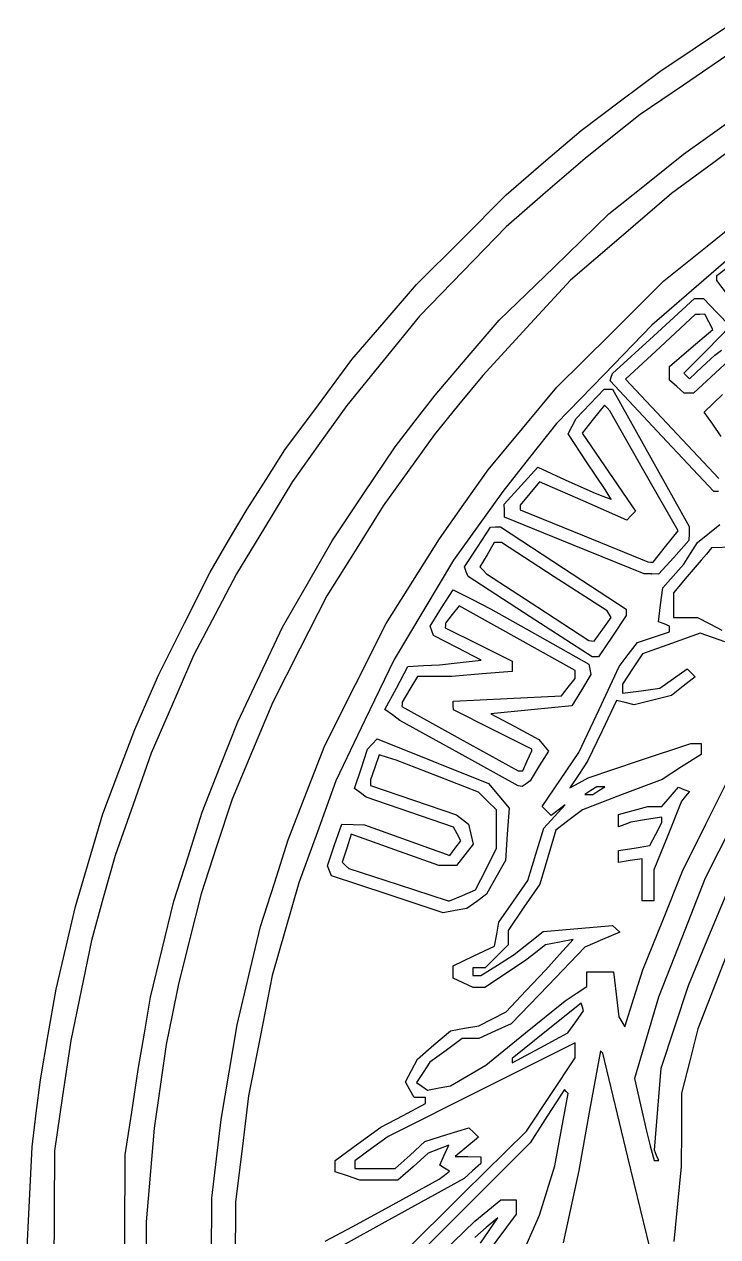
# Model space of a CAD drawing. Extents: x 6 to 570, y 20 to 823.
# Drawn here: x 30.7 to 150.6, y 412.7 to 622.3 of the extents above; entities that cross this region are included whole.
import ezdxf

# ---------------------------------------------------------------- set-up
doc = ezdxf.new("R2010")
doc.units = 0
doc.layers.add('Layer_1', color=7, linetype='CONTINUOUS')

msp = doc.modelspace()

# ---------------------------------------------------------------- linework, layer by layer
at = {"layer": 'Layer_1', "color": 7}
for points in [[(30.741209, 400.403029), (31.412149, 414.349511), (32.08309, 428.295994), (32.80385, 434.078614), (33.52461, 439.861324), (34.899515, 447.684971), (36.274421, 455.508581), (37.947193, 462.651889), (39.619963, 469.795196), (41.983521, 477.815359), (44.347163, 485.835521), (47.112161, 493.122446), (49.877239, 500.409371), (51.927425, 505.171579), (53.977607, 509.933771), (58.417147, 518.777869), (62.856602, 527.621966), (66.06643, 533.064484), (69.276258, 538.507001), (72.542734, 543.609364), (75.809131, 548.711726), (81.596417, 556.535351), (87.383619, 564.358976), (92.962786, 570.821966), (98.542044, 577.284956), (106.298274, 585.041164), (114.054429, 592.797379), (120.517471, 598.372804), (126.980439, 603.948221), (133.783614, 609.041531), (140.586706, 614.134849), (146.709542, 618.211264), (152.832377, 622.287686)], [(152.15706, 616.906459), (144.68961, 611.784259), (137.22216, 606.662051), (132.44394, 602.880694), (127.66572, 599.099336), (120.862545, 593.201524), (114.059452, 587.303696), (106.56798, 579.558731), (99.076425, 571.813751), (92.78718, 564.110846), (86.497852, 556.407956), (81.802312, 549.824231), (77.106772, 543.240521), (72.27038, 535.261991), (67.434064, 527.283454), (63.745738, 520.295059), (60.057414, 513.306656), (56.373106, 504.802721), (52.68888, 496.298794), (49.568083, 487.454696), (46.447364, 478.610599), (44.396377, 471.284674), (42.345385, 463.958741), (40.560043, 455.297276), (38.774698, 446.635766), (37.359777, 437.111381), (35.944855, 427.586996), (35.671657, 376.386124)], [(47.96168, 370.440544), (48.191488, 426.906656), (49.311839, 434.288126), (50.432191, 441.669596), (51.504809, 447.894401), (52.577351, 454.119259), (54.598609, 462.414371), (56.619868, 470.709499), (59.052931, 478.401776), (61.485913, 486.094069), (64.563483, 493.917686), (67.641131, 501.741311), (71.506392, 509.913851), (75.371655, 518.086384), (79.670895, 525.561094), (83.97006, 533.035796), (89.39688, 541.141301), (94.823707, 549.246806), (98.30295, 553.727134), (101.7822, 558.207446), (107.313082, 564.670444), (112.843965, 571.133434), (122.31081, 580.317686), (131.77758, 589.501939), (138.22584, 594.665276), (144.674107, 599.828614), (149.691292, 603.398111), (154.708402, 606.967616)], [(157.17261, 603.787586), (149.902905, 598.409329), (142.633207, 593.031086), (133.903987, 585.550736), (125.17485, 578.070386), (117.576427, 569.824009), (109.978087, 561.577646), (105.823717, 556.490494), (101.66943, 551.403334), (97.227322, 545.237269), (92.785215, 539.071219), (87.917805, 531.290816), (83.050312, 523.510421), (78.384337, 514.326169), (73.718371, 505.141916), (70.20007, 496.764799), (66.681771, 488.387681), (63.991258, 480.194164), (61.300749, 472.000646), (59.316049, 464.079941), (57.331352, 456.159244), (56.313289, 451.056881), (55.295308, 445.954504), (54.232571, 438.717581), (53.169831, 431.480584), (52.501303, 423.410494), (51.832771, 415.340329), (51.824739, 365.962556)], [(62.888584, 367.490074), (63.185887, 419.424004), (63.991658, 426.227186), (64.797428, 433.030361), (66.16904, 441.194141), (67.540733, 449.357891), (69.559662, 457.861819), (71.578669, 466.365769), (73.978868, 473.849224), (76.379067, 481.332686), (79.550404, 489.496466), (82.721667, 497.660246), (88.000002, 508.205134), (93.278329, 518.750014), (97.889022, 526.057931), (102.499789, 533.365849), (106.715464, 539.324074), (110.931057, 545.282299), (116.876479, 552.425606), (122.821969, 559.568914), (132.062397, 568.753166), (141.302809, 577.937419), (148.773709, 583.953146), (156.244699, 589.968889)], [(158.314777, 567.609319), (150.447982, 578.025176), (150.447982, 578.453449), (150.447982, 578.881729), (156.753135, 583.641619)], [(152.891647, 582.105784), (146.057137, 576.204656), (139.22262, 570.303529), (130.98813, 561.783701), (122.753565, 553.263866), (118.094985, 547.404514), (113.436487, 541.545161), (109.173967, 535.592621), (104.911522, 529.640096), (99.79068, 521.075516), (94.66992, 512.510951), (89.631352, 502.026694), (84.592792, 491.542451), (81.40281, 482.711614), (78.212827, 473.880784), (75.911625, 465.885604), (73.610341, 457.890446), (71.562565, 447.503809), (69.514792, 437.117246), (68.381585, 427.932994), (67.248379, 418.748741), (66.991251, 365.684179)], [(150.75813, 541.543504), (149.911455, 541.543504), (140.950508, 551.095616), (131.98947, 560.647729), (132.207225, 561.280099), (132.42498, 561.912469), (139.506652, 568.395679), (146.58825, 574.878896), (147.36687, 574.878896), (148.145482, 574.878896), (150.460905, 572.489966), (152.776335, 570.101044), (148.762342, 566.044766), (144.748432, 561.988489), (145.229737, 561.506936), (145.71105, 561.025384), (147.911895, 563.055311), (150.11274, 565.085246), (151.24233, 565.932866)], [(152.521538, 564.192896), (149.46141, 561.372169), (146.401275, 558.551441), (145.589078, 558.551441), (144.777038, 558.551441), (143.532945, 559.678976), (142.28877, 560.804899), (142.28877, 561.977449), (142.28877, 563.149991), (146.027633, 566.344181), (149.766503, 569.538379), (149.065028, 570.848869), (148.363552, 572.159366), (147.537053, 572.138441), (146.710627, 572.117516), (140.687032, 566.524346), (134.663512, 560.931184), (142.727978, 552.354064), (150.792518, 543.776966)], [(151.225298, 551.067911), (149.74143, 553.151794), (148.25757, 555.235669), (151.447553, 558.292241)], [(82.752075, 411.947764), (87.51423, 414.501191), (94.997745, 418.589749), (102.481185, 422.678306), (103.36377, 423.375761), (104.246362, 424.073224), (103.4025, 424.594706), (102.55857, 425.116189), (103.343602, 426.838624), (104.128642, 428.561051), (102.33567, 427.879669), (100.54269, 427.198279), (97.938555, 424.845649), (95.33442, 422.493019), (92.03637, 422.493019), (88.738237, 422.493019), (86.595802, 423.240289), (84.453292, 423.986764), (84.453292, 424.942069), (84.453292, 425.897381), (88.42293, 428.787319), (92.392567, 431.677271), (96.24417, 433.718216), (100.095855, 435.759161), (100.098105, 436.269394), (100.101105, 436.779634), (99.10458, 436.779634), (98.108055, 436.779634), (97.383277, 438.134126), (96.6585, 439.488619), (97.681785, 441.467374), (98.704995, 443.446204), (101.554837, 445.885541), (104.404612, 448.324871), (106.84515, 448.767049), (109.285605, 449.209226), (111.666675, 450.423889), (114.047835, 451.638544), (117.45846, 455.264186), (120.869175, 458.889829), (123.241162, 461.514364), (125.613157, 464.138899), (123.232087, 463.673096), (120.850927, 463.207294), (119.150197, 461.883311), (117.449377, 460.559329), (113.910427, 458.193859), (110.371402, 455.828396), (109.350285, 455.828396), (108.329175, 455.828396), (106.596375, 456.617936), (104.863582, 457.407476), (104.866582, 458.488834), (104.869582, 459.570176), (108.438825, 461.270959), (112.007985, 462.971749), (112.40091, 465.028346), (112.793827, 467.084959), (115.285627, 470.707384), (117.777435, 474.329809), (119.17275, 478.847396), (120.568065, 483.364976), (122.411017, 485.388049), (124.25406, 487.411121), (123.034635, 486.479479), (121.815285, 485.547836), (121.037482, 486.325886), (120.259672, 487.103936), (123.439125, 491.757304), (126.61866, 496.410656), (130.10394, 503.842384), (133.589212, 511.274104), (135.150052, 513.354881), (136.710892, 515.435644), (139.496865, 516.355106), (142.28283, 517.274569), (142.28283, 517.773236), (142.28283, 518.271904), (141.321262, 518.640881), (140.359605, 519.009859), (140.725207, 521.945126), (141.09081, 524.880401), (142.924687, 526.921346), (144.75864, 528.962291), (145.92054, 530.838019), (147.08235, 532.713739), (150.97533, 535.836401)], [(153.283598, 531.927079), (149.55654, 531.805271), (148.643258, 530.723224), (147.7299, 529.641184), (145.350188, 526.837474), (142.9704, 524.033749), (142.9704, 521.905181), (142.9704, 519.776614), (145.04517, 519.776614), (147.119865, 519.776614), (149.229668, 518.685604), (151.339395, 517.594594)], [(151.838108, 515.553206), (149.703075, 516.297506), (147.568035, 517.041814), (142.58958, 515.274446), (137.6112, 513.507071), (135.868523, 510.873746), (134.12592, 508.240429), (134.12592, 507.453064), (134.12592, 506.665691), (137.35383, 507.108109), (140.58174, 507.550526), (142.943205, 509.230729), (145.304595, 510.910931), (145.994018, 510.221351), (146.68344, 509.531771), (144.656475, 507.892781), (142.62951, 506.253784), (139.386015, 505.460951), (136.14252, 504.668119), (134.623785, 505.044566), (133.105133, 505.421014), (130.610918, 500.183029), (128.11671, 494.945059), (126.575153, 492.643744), (125.033513, 490.342436), (126.6363, 491.200211), (128.239088, 492.057986), (137.10675, 495.032231), (145.974413, 498.006476), (146.853143, 498.006476), (147.731873, 498.006476), (147.731873, 497.056924), (147.731873, 496.107364), (144.35628, 493.941236), (140.980688, 491.775116), (134.108085, 489.155704), (127.235483, 486.536291), (124.921823, 484.771549), (122.60808, 483.006806), (121.220963, 478.348954), (119.833763, 473.691109), (117.116738, 469.691314), (114.399705, 465.691511), (114.398205, 464.448634), (114.396705, 463.205741), (112.408073, 461.217131), (110.419515, 459.228521), (109.346655, 459.228521), (108.27387, 459.228521), (108.27387, 458.548181), (108.27387, 457.867834), (108.968115, 457.867834), (109.661558, 457.867834), (112.539367, 459.679346), (115.417177, 461.490844), (117.919913, 463.495976), (120.42264, 465.501109), (126.423817, 466.002829), (132.425077, 466.504549), (133.04781, 465.951881), (133.670542, 465.399139), (130.667055, 464.091304), (127.663492, 462.783476), (121.270672, 456.165791), (114.877852, 449.548106), (112.08642, 448.280411), (109.294987, 447.012694), (107.86641, 446.996644), (106.43775, 446.980594), (103.638922, 444.953156), (100.84017, 442.925711), (99.67884, 441.153379), (98.517592, 439.381054), (99.48423, 438.740644), (100.45095, 438.100241), (102.445207, 438.466646), (102.447195, 438.468971), (104.441535, 438.835384), (107.486078, 440.619596), (110.530703, 442.403899), (117.397358, 447.968449), (124.264013, 453.533014), (126.13485, 454.758701), (128.005688, 455.984389), (128.005688, 457.266776), (128.005688, 458.549164), (130.29894, 458.549164), (132.592193, 458.549164), (133.038953, 454.637359), (133.485713, 450.725539), (134.014425, 449.879381), (134.543145, 449.033231), (136.110653, 453.961271), (137.67816, 458.889319), (141.09417, 467.393261), (144.510188, 475.897196), (148.566525, 484.060976), (152.622862, 492.224756)], [(153.054113, 483.794224), (148.436115, 474.684904), (144.415208, 464.405246), (140.394308, 454.125574), (138.30282, 447.103804), (136.211333, 440.082064), (137.247878, 435.538474), (138.28434, 430.994884), (138.95367, 428.443699), (139.623008, 425.892521), (140.009505, 425.892521), (140.010225, 425.891614), (140.396715, 425.891614), (140.044778, 426.808106), (139.692833, 427.724524), (140.264138, 434.801779), (140.835442, 441.879041), (143.182365, 449.022364), (145.529288, 456.165671), (148.801313, 463.989289), (152.073338, 471.812914)], [(153.280455, 464.322461), (150.227317, 456.498146), (147.174172, 448.673831), (145.755802, 443.118634), (144.337425, 437.563489), (144.321375, 431.213816), (144.305325, 424.864151), (143.669737, 418.401184), (143.034157, 411.938216)], [(95.803597, 409.511906), (106.66713, 420.249604), (117.53058, 430.987384), (121.747305, 437.324839), (125.964022, 443.662376), (125.964022, 444.947366), (125.964022, 446.224804), (109.80657, 438.158974), (93.649117, 430.093144), (90.757725, 427.988644), (87.866415, 425.884054), (87.866415, 425.208296), (87.866415, 424.532539), (91.355625, 424.532539), (94.844835, 424.532539), (97.422375, 426.861221), (99.999907, 429.189829), (103.806675, 430.389889), (107.613518, 431.589866), (108.440985, 430.762399), (109.26837, 429.935014), (107.241405, 428.278714), (105.214448, 426.622414), (107.425493, 426.598339), (109.636462, 426.574264), (109.636462, 425.999749), (109.636462, 425.425226), (108.208928, 424.129226), (106.781393, 422.833226), (93.071948, 415.245491), (79.362503, 407.657756)], [(139.440045, 408.535541), (135.094762, 426.496181), (130.749397, 444.456814), (130.53405, 444.672161), (130.31871, 444.887501), (128.464905, 434.535334), (126.611182, 424.183166), (123.90741, 411.669281)], [(116.389987, 408.751691), (119.8158, 416.450876), (121.138072, 420.731794), (122.46027, 425.012719), (123.609705, 431.267089), (124.759065, 437.521466), (124.434442, 437.846081), (124.109812, 438.170704), (121.146105, 433.558331), (118.182397, 428.945876), (107.716125, 418.505719), (97.249935, 408.065569)], [(99.43158, 406.479634), (108.615833, 415.442434), (110.879108, 417.266351), (113.142307, 419.090344), (114.450765, 419.090344), (115.75914, 419.090344), (115.75914, 417.866741), (115.75914, 416.643139), (110.780677, 409.872986)], [(109.572667, 411.623066), (112.582335, 416.028776), (110.59314, 414.332216), (108.603945, 412.635664)]]:
    msp.add_lwpolyline(points, dxfattribs=at)
for points in [[(139.135508, 527.286416), (137.86731, 527.316116), (125.798415, 532.218881), (113.729603, 537.121639), (113.722853, 538.246369), (113.716103, 539.371106), (116.60742, 542.552689), (119.49873, 545.734271), (124.26096, 543.573896), (129.02319, 541.413514), (130.592715, 540.800344), (132.162308, 540.187181), (131.662523, 541.035514), (131.163533, 541.883854), (127.95105, 546.683464), (124.738575, 551.483089), (125.438445, 552.806299), (126.138308, 554.129524), (128.569125, 556.680701), (130.999935, 559.231886), (131.71266, 559.227386), (132.425385, 559.222886), (139.058452, 547.358516), (145.691528, 535.494161), (145.659353, 534.267356), (145.627177, 533.040566), (143.01147, 530.149219), (140.395688, 527.257886), (139.12749, 527.287586)], [(139.000515, 529.327586), (139.453703, 529.297886), (141.598628, 532.006114), (143.743545, 534.714341), (137.858798, 545.102179), (131.973968, 555.490009), (131.503905, 555.981281), (131.033843, 556.472554), (129.100328, 554.049394), (127.166895, 551.626226), (131.79285, 544.874254), (136.418805, 538.122274), (135.66189, 537.365681), (134.904968, 536.609089), (127.338525, 539.896459), (119.772083, 543.183836), (118.128803, 541.173161), (116.485523, 539.162486), (116.461448, 538.768354), (116.437373, 538.374229), (127.492545, 533.865821), (138.547635, 529.357406), (139.000822, 529.327706)], [(129.459262, 512.970274), (128.91126, 512.970274), (118.184565, 519.894191), (107.457952, 526.818094), (107.13735, 527.653189), (106.816747, 528.488284), (109.07577, 531.942259), (111.334785, 535.396226), (112.2087, 535.408301), (113.08269, 535.420376), (123.94413, 528.303349), (134.805653, 521.186306), (134.805653, 520.640711), (134.805653, 520.095124), (132.4065, 516.532549), (130.007265, 512.969974), (129.459263, 512.969974)], [(128.8068, 515.734324), (129.270435, 515.691724), (130.720387, 517.728034), (132.17034, 519.764329), (131.820008, 520.331614), (131.469675, 520.898899), (122.34456, 526.799276), (113.21937, 532.699654), (112.594223, 532.699654), (111.96909, 532.699654), (110.72724, 530.597344), (109.485405, 528.495049), (110.070368, 527.913536), (110.65533, 527.332031), (119.499368, 521.554706), (128.343495, 515.777396), (128.807123, 515.734796)], [(116.433855, 490.595066), (116.093962, 490.649666), (105.889237, 496.316089), (95.684512, 501.982504), (94.383855, 502.929379), (93.083197, 503.876246), (95.064202, 507.572989), (97.0452, 511.269739), (99.766402, 511.437191), (102.487695, 511.604644), (106.089075, 512.000141), (109.690462, 512.395631), (105.598042, 514.523471), (101.505712, 516.651304), (101.19153, 517.470214), (100.877355, 518.289116), (102.867277, 521.426959), (104.8572, 524.564809), (108.094582, 522.901474), (111.331897, 521.238139), (119.835885, 516.480544), (128.339797, 511.722949), (128.51577, 510.816079), (128.691735, 509.909194), (127.039297, 507.187939), (125.386852, 504.466676), (118.376932, 503.786336), (111.36693, 503.105989), (115.511092, 500.903036), (119.655255, 498.700099), (120.492922, 497.690756), (121.330597, 496.681406), (119.768467, 494.111021), (118.206345, 491.540636), (117.490402, 491.040844), (116.774467, 490.541051), (116.434575, 490.595726)], [(116.498137, 493.248716), (116.899095, 493.241141), (117.688957, 494.973934), (118.47882, 496.706734), (118.47882, 496.868246), (118.47882, 497.029751), (111.70224, 500.407886), (104.925577, 503.786014), (104.901502, 504.532886), (104.877427, 505.279759), (114.231787, 505.743386), (123.586065, 506.207021), (124.761532, 507.717769), (125.936925, 509.228524), (125.952975, 509.927344), (125.969025, 510.626164), (115.934407, 516.198664), (105.89979, 521.771179), (104.724315, 520.262059), (103.548922, 518.752946), (103.532872, 518.353924), (103.516822, 517.954894), (109.29945, 515.089459), (115.082152, 512.224031), (115.082152, 511.336346), (115.082152, 510.448639), (109.877182, 510.008636), (104.672122, 509.568626), (101.70336, 509.568626), (98.734582, 509.568626), (97.386517, 507.357604), (96.038445, 505.146574), (96.035445, 504.754534), (96.032445, 504.362494), (106.067063, 498.809359), (116.101763, 493.256224), (116.50272, 493.248649)], [(105.208658, 469.094749), (103.167712, 468.743696), (93.497655, 471.934286), (83.827507, 475.124876), (83.494853, 475.991494), (83.162198, 476.858119), (84.393758, 480.457511), (85.62531, 484.056911), (87.593213, 483.991811), (89.561198, 483.926711), (96.919373, 481.270136), (104.27754, 478.613569), (105.226897, 479.898101), (106.17618, 481.182626), (105.542197, 482.367469), (104.908222, 483.552289), (97.37826, 486.129821), (89.848215, 488.707339), (88.838595, 489.445616), (87.82905, 490.183894), (88.952295, 493.583021), (90.075532, 496.982149), (90.904125, 497.873434), (91.7328, 498.764711), (101.36019, 494.912516), (110.987505, 491.060299), (112.77108, 488.940716), (114.55458, 486.821119), (114.229957, 482.290189), (113.906137, 477.759251), (112.278682, 474.845141), (110.651152, 471.931031), (108.950415, 470.688064), (107.249602, 469.445104), (105.208657, 469.094044)], [(104.040015, 470.812001), (104.23206, 470.791076), (106.492605, 471.735589), (108.753158, 472.680109), (110.55264, 476.291216), (112.352123, 479.902316), (112.352123, 483.201244), (112.352123, 486.500164), (110.817323, 488.034926), (109.282598, 489.569681), (102.143303, 492.331249), (95.00409, 495.092809), (93.547635, 495.550009), (92.091248, 496.007216), (91.33674, 493.842491), (90.582233, 491.677759), (90.582233, 491.204404), (90.582233, 490.731049), (98.01417, 488.187116), (105.446018, 485.643176), (106.480875, 484.850179), (107.51565, 484.057181), (107.931068, 482.326954), (108.346493, 480.596711), (106.898063, 478.755289), (105.44955, 476.913874), (103.912418, 476.913874), (102.37536, 476.913874), (94.821533, 479.608451), (87.267788, 482.303051), (86.469893, 479.885981), (85.671998, 477.468926), (86.255347, 476.922529), (86.838713, 476.376139), (95.342618, 473.604836), (103.84653, 470.833541), (104.038567, 470.812616)], [(128.343495, 489.184181), (129.024075, 489.184181), (130.044547, 489.843634), (131.06502, 490.503079), (130.38444, 490.503079), (129.703852, 490.503079), (128.68338, 489.843634), (127.662907, 489.184181)], [(138.550628, 470.794714), (137.530155, 470.794714), (137.530155, 474.418616), (137.530155, 478.042526), (135.48921, 477.742976), (133.448265, 477.443419), (133.448265, 478.454164), (133.448265, 479.464894), (136.155008, 479.897756), (138.86175, 480.330611), (139.896683, 482.332054), (140.931705, 484.333489), (140.931705, 484.794386), (140.931705, 485.255291), (138.269955, 484.829666), (135.60813, 484.404041), (134.528198, 483.989659), (133.448265, 483.575284), (133.448265, 484.636541), (133.448265, 485.697821), (135.999443, 486.406369), (138.550628, 487.114834), (139.745625, 487.118584), (140.940705, 487.122334), (142.374908, 488.771809), (143.80911, 490.421291), (144.76884, 490.053034), (145.728645, 489.684701), (145.04244, 488.858096), (144.356235, 488.031499), (141.963503, 482.096261), (139.570695, 476.161024), (139.570695, 473.477891), (139.570695, 470.794781), (138.550223, 470.794781)], [(119.891168, 445.413086), (124.702658, 448.004126), (126.067433, 449.884946), (127.432215, 451.765721), (127.20723, 452.440759), (126.982245, 453.115804), (121.030965, 448.326416), (115.07976, 443.537111), (115.07976, 443.179541), (115.07976, 442.821971)]]:
    msp.add_lwpolyline(points, close=True, dxfattribs=at)

doc.saveas('drawing.dxf')
